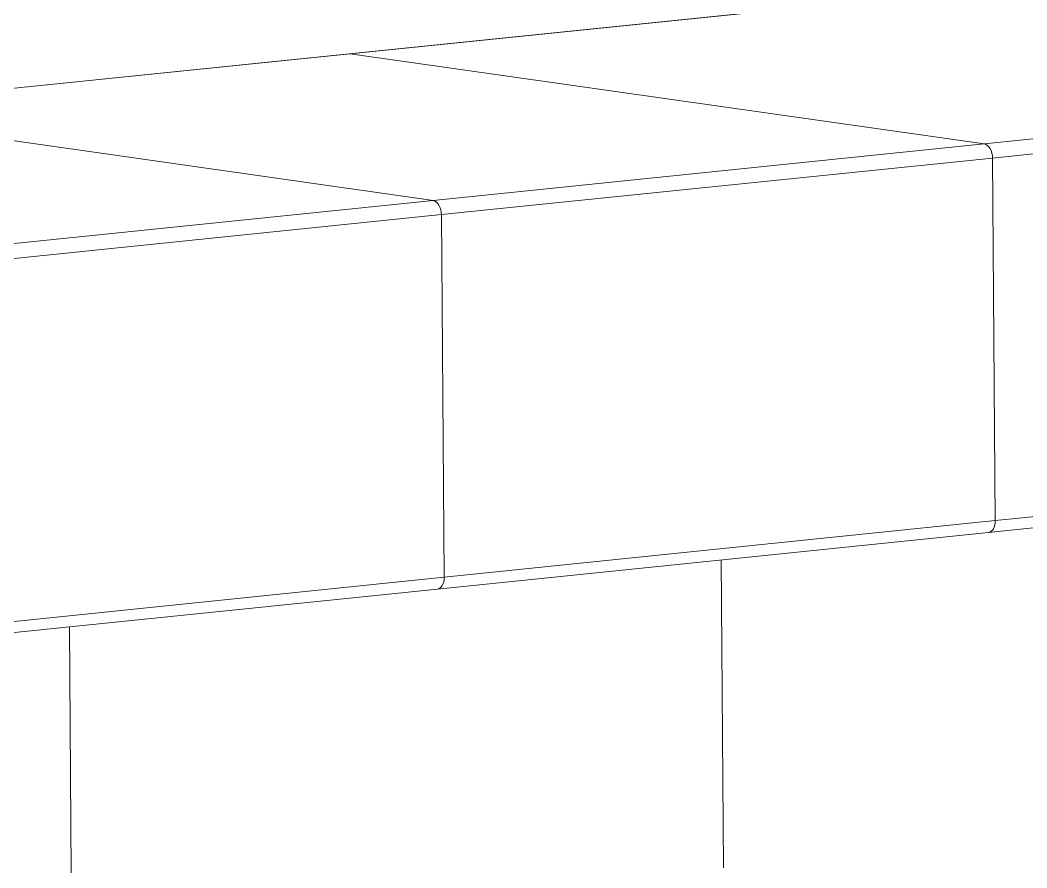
# Model space of a CAD drawing. Extents: x 14045 to 14886, y -16070 to -15429.
# Drawn here: x 14671.85 to 14710.43, y -15708.33 to -15675.83 of the extents above; entities that cross this region are included whole.
import ezdxf

# ---------------------------------------------------------------- set-up
doc = ezdxf.new("R2010")
doc.units = 0
doc.header["$MEASUREMENT"] = 0
doc.layers.get('0').update_dxf_attribs({"color": 3, "linetype": 'CONTINUOUS'})

msp = doc.modelspace()

# ---------------------------------------------------------------- linework, layer by layer
at = {"linetype": 'Continuous', "lineweight": 18, "extrusion": (-0.007688, 0.992816, 0.119401)}
for p, q in [((14713.825, -15674.105), (14684.458, -15677.122)), ((14684.458, -15677.122), (14663.339, -15679.292)), ((14684.505, -15677.123), (14708.802, -15680.58)), ((14708.802, -15680.58), (14684.505, -15677.123)), ((14663.386, -15679.293), (14687.683, -15682.75)), ((14663.386, -15679.293), (14687.683, -15682.75)), ((14709.117, -15681.121), (14709.225, -15695.02)), ((14709.117, -15681.121), (14709.225, -15695.02)), ((14688.106, -15697.19), (14687.998, -15683.29)), ((14688.106, -15697.19), (14687.998, -15683.29)), ((14708.964, -15695.473), (14742.137, -15692.065)), ((14687.845, -15697.643), (14708.964, -15695.473)), ((14698.814, -15708.333), (14698.723, -15696.526)), ((14659.175, -15700.589), (14687.845, -15697.643)), ((14673.742, -15699.092), (14673.815, -15708.527))]:
    msp.add_line(p, q, dxfattribs=at)
at = {"linetype": 'Continuous', "lineweight": 13, "extrusion": (-0.007688, 0.992816, 0.119401)}
for p, q in [((14713.837, -15674.109), (14684.505, -15677.123)), ((14708.802, -15680.58), (14745.174, -15676.843)), ((14684.505, -15677.123), (14663.386, -15679.293)), ((14745.489, -15677.384), (14709.117, -15681.121)), ((14687.683, -15682.75), (14708.802, -15680.58)), ((14709.117, -15681.121), (14687.998, -15683.29)), ((14659.012, -15685.695), (14687.683, -15682.75)), ((14687.998, -15683.29), (14659.327, -15686.236)), ((14709.225, -15695.02), (14745.597, -15691.283)), ((14688.106, -15697.19), (14709.225, -15695.02)), ((14659.435, -15700.135), (14688.106, -15697.19))]:
    msp.add_line(p, q, dxfattribs=at)
at = {"linetype": 'Continuous', "lineweight": 18}
for centre, major_axis, start_param, end_param in [((14684.509, -15677.619), (-0.051, 0.497), 6.130744, 6.28321), ((14684.509, -15677.619), (0.051, -0.497), 2.989152, 3.141617), ((14708.806, -15681.076), (-0.051, 0.497), 4.559948, 6.130744), ((14708.806, -15681.076), (0.051, -0.497), 1.418355, 2.989152), ((14687.687, -15683.246), (0.051, -0.497), 1.418355, 2.989152), ((14687.687, -15683.246), (-0.051, 0.497), 4.559948, 6.130744), ((14708.913, -15694.976), (-0.051, 0.497), 3.141616, 4.559948), ((14708.913, -15694.976), (0.051, -0.497), 0.000023, 1.418355), ((14687.794, -15697.146), (0.051, -0.497), 0.000023, 1.418355), ((14687.794, -15697.146), (-0.051, 0.497), 3.141616, 4.559948)]:
    msp.add_ellipse(centre, major_axis=major_axis, ratio=0.617839, start_param=start_param, end_param=end_param, dxfattribs=at)

doc.saveas('drawing.dxf')
